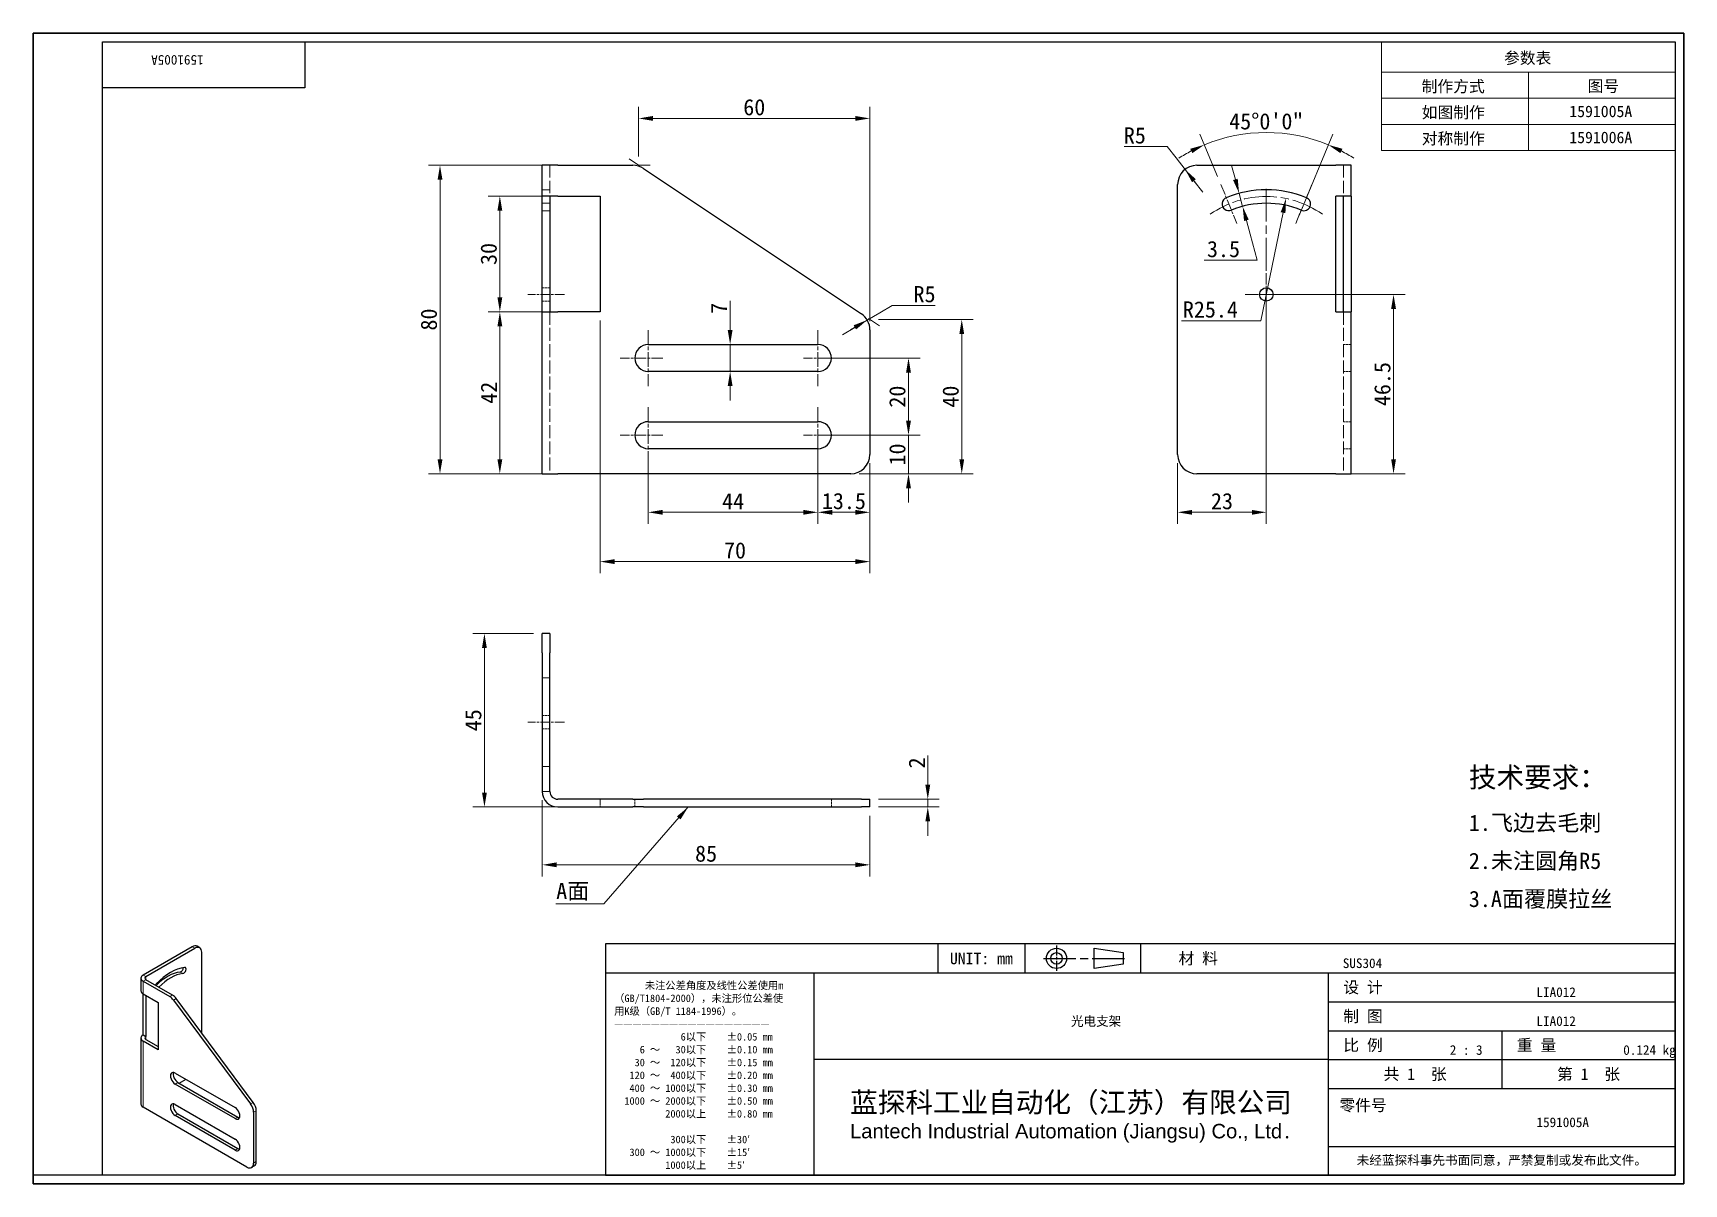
# Model space of a CAD drawing. Header units: millimetres. Extents: x 9 to 437, y 8 to 307.
import ezdxf
from ezdxf.enums import TextEntityAlignment as Align

# ---------------------------------------------------------------- set-up
doc = ezdxf.new("R2018")
doc.units = ezdxf.units.MM
doc.header["$LTSCALE"] = 1.5
doc.linetypes.add('CHAIN', pattern=[0.3543, 0.2362, -0.0295, 0.0591, -0.0295])
doc.linetypes.add('DASHED', pattern=[0.2067, 0.1654, -0.0413])
for name, color, linetype, lineweight in [('1', 7, 'Continuous', 18), ('可见 (ISO)', 7, 'Continuous', 25), ('可见窄的 (ISO)', 7, 'Continuous', 18), ('图框 (ISO)', 7, 'Continuous', 35), ('标题 (ISO)', 7, 'Continuous', 25)]:
    doc.layers.add(name, color=color, linetype=linetype, lineweight=lineweight)
for name, color, linetype, lineweight, true_color in [('中心标记 (ISO)', 1, 'CHAIN', 18, 0xff0000), ('中心线 (ISO)', 1, 'CHAIN', 18, 0xff0000), ('尺寸 (ISO)', 7, 'Continuous', 18, 0x008000), ('符号 (ISO)', 7, 'Continuous', 18, 0x008000), ('隐藏 (ISO)', 5, 'DASHED', 18, 0x0000ff)]:
    doc.layers.add(name, color=color, linetype=linetype, lineweight=lineweight, true_color=true_color)
doc.styles.get("Standard").update_dxf_attribs({"font": 'simfang.ttf'})
doc.styles.add('文本样式164', font='SimSun.ttf')
doc.styles.add('最新国标', font='simfang.ttf')
doc.styles.add('注释文本 (ISO)', font='simfang.ttf')
doc.dimstyles.new('默认 (GB)', dxfattribs={"dimscale": 1.5, "dimtxt": 2.8, "dimasz": 2.5, "dimexe": 2, "dimexo": 1.5, "dimgap": 0.5, "dimtad": 1, "dimtoh": 1, "dimdsep": 46, "dimtxsty": '最新国标', "dimcen": 0.09, "dimdle": 10, "dimclrd": 256, "dimclre": 256, "dimclrt": 256, "dimaunit": 1, "dimadec": 3, "dimazin": 2, "dimtfac": 0.535714, "dimtdec": 3, "dimtmove": 0, "dimatfit": 3, "dimfxl": 0, "dimtolj": 1, "dimlwd": -1, "dimlwe": -1, "dimarcsym": 0})
doc.dimstyles.new('默认 (GB)$7', dxfattribs={"dimscale": 1.5, "dimtxt": 2.8, "dimasz": 2.5, "dimexe": 2, "dimexo": 1.5, "dimgap": 0.5, "dimtad": 1, "dimtoh": 1, "dimdsep": 46, "dimtxsty": '最新国标', "dimcen": 0.09, "dimdle": 10, "dimclrd": 256, "dimclre": 256, "dimclrt": 256, "dimaunit": 1, "dimadec": 3, "dimazin": 2, "dimtfac": 0.535714, "dimtdec": 3, "dimtmove": 0, "dimatfit": 3, "dimfxl": 0, "dimtolj": 1, "dimlwd": -1, "dimlwe": -1, "dimarcsym": 0})

# ---------------------------------------------------------------- blocks, each defined once
blk = doc.blocks.new('图框 最新国标')
at = {"layer": '图框 (ISO)'}
for p, q in [((6, 7), (6, 204.5)), ((6, 204.5), (291.5, 204.5)), ((291.5, 204.5), (291.5, 5.5)), ((6, 7), (6, 5.5)), ((6, 7), (6, 5.5)), ((291.5, 5.5), (6, 5.5))]:
    blk.add_line(p, q, dxfattribs=at)
at = {"layer": '图框 (ISO)', "color": 7, "linetype": 'Continuous', "lineweight": 25}
for p, q in [((18, 203), (290, 203)), ((18, 7), (18, 203)), ((18, 203), (290, 203)), ((53, 203), (53, 195)), ((290, 203), (290, 7)), ((290, 203), (290, 7)), ((53, 195), (18, 195)), ((290, 7), (6, 7)), ((290, 7), (18, 7))]:
    blk.add_line(p, q, dxfattribs=at)
at = {"layer": '图框 (ISO)', "lineweight": 30}
blk.add_attdef('零件代号', text='', height=2.5, rotation=180, dxfattribs=at).set_placement((35.5, 199), align=Align.MIDDLE_CENTER)
blk = doc.blocks.new('标题栏 最新国标')
at = {"layer": '标题 (ISO)'}
for p, q in [((381.98, -183.84), (196.98, -183.84)), ((196.98, -183.84), (196.98, -223.84)), ((254.48, -183.84), (254.48, -188.84)), ((269.48, -183.84), (269.48, -188.84)), ((281.48, -188.09), (281.48, -184.59)), ((281.48, -184.59), (286.48, -185.34)), ((286.48, -185.34), (286.48, -187.34)), ((289.48, -183.84), (289.48, -188.84)), ((381.98, -223.84), (381.98, -183.84)), ((383.48, -183.84), (383.48, -225.34)), ((286.48, -187.34), (281.48, -188.09)), ((196.98, -188.84), (381.98, -188.84)), ((232.98, -188.84), (232.98, -223.84)), ((321.98, -188.84), (321.98, -223.84)), ((321.98, -193.84), (381.98, -193.84)), ((321.98, -198.84), (381.98, -198.84)), ((351.98, -198.84), (351.98, -208.84)), ((321.98, -203.84), (232.98, -203.84)), ((321.98, -203.84), (381.98, -203.84)), ((321.98, -208.84), (381.98, -208.84)), ((321.98, -218.84), (381.98, -218.84)), ((196.98, -223.84), (381.98, -223.84)), ((383.48, -225.34), (196.98, -225.34))]:
    blk.add_line(p, q, dxfattribs=at)
at = {"layer": '标题 (ISO)', "linetype": 'CHAIN', "ltscale": 5.000333}
blk.add_line((274.98, -184.09), (274.98, -188.59), dxfattribs=at)
at = {"layer": '标题 (ISO)', "linetype": 'CHAIN', "ltscale": 15.834605}
blk.add_line((272.73, -186.34), (286.98, -186.34), dxfattribs=at)
at = {"layer": '标题 (ISO)'}
for radius in [1.75, 1]:
    blk.add_circle((274.98, -186.34), radius, dxfattribs=at)
at = {"layer": '1', "style": '文本样式164'}
for s, p in [('UNIT: mm', (261.98, -186.34)), ('材 料', (299.48, -186.34)), ('设 计', (327.98, -191.34)), ('制 图', (327.98, -196.34)), ('比 例', (327.98, -201.34)), ('重 量', (357.98, -201.34)), ('共 1  张', (336.98, -206.34)), ('第 1  张', (366.98, -206.34))]:
    blk.add_text(s, height=2, dxfattribs=at).set_placement(p, align=Align.MIDDLE_CENTER)
at = {"layer": '标题 (ISO)', "style": '注释文本 (ISO)'}
for s, insert, char_height, attachment_point, line_spacing_factor in [('\\fSimSun|b0|i0;{\\H1.3000;      未注公差角度及线性公差使用m\\P}\\fSimSun|b0|i0;{\\H1.3000;（GB/T1804-2000），未注形位公差使\\P}\\fSimSun|b0|i0;{\\H1.3000;用K级（GB/T 1184-1996）。\\P}\\fSimSun|b0|i0;{\\H1.3000;—————————————————\\P}\\fSimSun|b0|i0;{\\H1.3000;             6以下    ±0.05 mm\\P}\\fSimSun|b0|i0;{\\H1.3000;     6 ～   30以下    ±0.10 mm\\P}\\fSimSun|b0|i0;{\\H1.3000;    30 ～  120以下    ±0.15 mm\\P}\\fSimSun|b0|i0;{\\H1.3000;   120 ～  400以下    ±0.20 mm\\P}\\fSimSun|b0|i0;{\\H1.3000;   400 ～ 1000以下    ±0.30 mm\\P}\\fSimSun|b0|i0;{\\H1.3000;  1000 ～ 2000以下    ±0.50 mm\\P}\\fSimSun|b0|i0;{\\H1.3000;          2000以上    ±0.80 mm\\P}\\fSimSun|b0|i0;{\\H1.3000;\\P}\\fSimSun|b0|i0;{\\H1.3000;           300以下    ±30′\\P}\\fSimSun|b0|i0;{\\H1.3000;   300 ～ 1000以下    ±15′\\P}\\fSimSun|b0|i0;{\\H1.3000;          1000以上    ±5′}', (198.48, -206.63), 1.3, 4, 1.023913), ('\\pxsm0.94;\\fMicrosoft YaHei|b0|i0;{\\H3.5000;蓝探科工业自动化（江苏）有限公司\\P}\\fArial|b0|i0;{\\H2.5000;Lantech Industrial Automation (Jiangsu) Co., Ltd}\\fFangSong|b0|i0;{\\H2.5000;.}', (277.48, -213.84), 2, 5, 0.978695)]:
    blk.add_mtext(s, dxfattribs=dict(at, insert=insert, char_height=char_height, attachment_point=attachment_point, line_spacing_factor=line_spacing_factor))
at = {"layer": '标题 (ISO)', "attachment_point": 5, "style": '注释文本 (ISO)'}
for s, insert, char_height in [('\\fFangSong|b0|i0;零件号', (327.98, -211.84), 2), ('\\fSimSun|b0|i0;{\\H1.6000;未经蓝探科事先书面同意，严禁复制或发布此文件。}', (351.98, -221.34), 1.6)]:
    blk.add_mtext(s, dxfattribs=dict(at, insert=insert, char_height=char_height))
at = {"layer": '标题 (ISO)', "lineweight": 30, "flags": 104}
for tag, height, p in [('材料', 2, (324.48, -186.34)), ('设计人', 2, (357.98, -191.34)), ('库存编号', 3.5, (277.48, -196.34)), ('设计人', 2, (357.98, -196.34)), ('视图比例', 2, (342.98, -201.34)), ('质量\\P3;', 2, (372.98, -201.34)), ('零件代号', 3.5, (357.98, -213.84))]:
    blk.add_attdef(tag, text='', height=height, dxfattribs=at).set_placement(p, align=Align.MIDDLE_CENTER)
blk = doc.blocks.new('*D5')
at = {"layer": 'Defpoints', "color": 0, "transparency": 16777216}
for p in [(141.09, 110.02), (226.09, 106.02), (226.09, 91.02)]:
    blk.add_point(p, dxfattribs=at)
at = {"layer": '尺寸 (ISO)', "color": 116, "true_color": 0x00803f, "transparency": 16777216}
for p, q in [((141.09, 107.77), (141.09, 88.02)), ((226.09, 103.77), (226.09, 88.02)), ((144.84, 91.02), (222.34, 91.02))]:
    blk.add_line(p, q, dxfattribs=at)
for points in [[(144.84, 91.65), (144.84, 90.4), (141.09, 91.02)], [(222.34, 91.65), (222.34, 90.4), (226.09, 91.02)]]:
    blk.add_solid(points, dxfattribs=at)
at = {"layer": '尺寸 (ISO)', "transparency": 16777216, "insert": (183.59, 93.9), "char_height": 4.2, "attachment_point": 5, "style": '最新国标'}
blk.add_mtext('\\A1;85', dxfattribs=at)
blk = doc.blocks.new('*D6')
at = {"layer": 'Defpoints', "color": 0, "transparency": 16777216}
for p in [(126.09, 151.02), (141.09, 151.02), (167.35, 106.02)]:
    blk.add_point(p, dxfattribs=at)
at = {"layer": '尺寸 (ISO)', "color": 116, "true_color": 0x00803f, "transparency": 16777216}
for p, q in [((138.84, 151.02), (123.09, 151.02)), ((126.09, 109.77), (126.09, 147.27)), ((165.1, 106.02), (123.09, 106.02))]:
    blk.add_line(p, q, dxfattribs=at)
for points in [[(125.47, 147.27), (126.72, 147.27), (126.09, 151.02)], [(125.47, 109.77), (126.72, 109.77), (126.09, 106.02)]]:
    blk.add_solid(points, dxfattribs=at)
at = {"layer": '尺寸 (ISO)', "transparency": 16777216, "insert": (123.22, 128.52), "char_height": 4.2, "attachment_point": 5, "rotation": 90, "style": '最新国标'}
blk.add_mtext('\\A1;45', dxfattribs=at)
blk = doc.blocks.new('*D7')
at = {"layer": 'Defpoints', "color": 0, "transparency": 16777216}
for p in [(226.09, 108.02), (241.09, 108.02), (226.09, 106.02)]:
    blk.add_point(p, dxfattribs=at)
at = {"layer": '尺寸 (ISO)', "color": 116, "true_color": 0x00803f, "transparency": 16777216}
for p, q in [((241.09, 111.77), (241.09, 119.4)), ((228.34, 108.02), (244.09, 108.02)), ((241.09, 106.02), (241.09, 108.02)), ((228.34, 106.02), (244.09, 106.02)), ((241.09, 102.27), (241.09, 98.52))]:
    blk.add_line(p, q, dxfattribs=at)
for points in [[(240.47, 111.77), (241.72, 111.77), (241.09, 108.02)], [(240.47, 102.27), (241.72, 102.27), (241.09, 106.02)]]:
    blk.add_solid(points, dxfattribs=at)
at = {"layer": '尺寸 (ISO)', "transparency": 16777216, "insert": (238.24, 117.46), "char_height": 4.2, "attachment_point": 5, "rotation": 90, "style": '最新国标'}
blk.add_mtext('\\A1;2', dxfattribs=at)
blk = doc.blocks.new('*D8')
at = {"layer": 'Defpoints', "color": 0, "transparency": 16777216}
for p in [(145.09, 272.45), (114.57, 192.45), (145.09, 192.45)]:
    blk.add_point(p, dxfattribs=at)
at = {"layer": '尺寸 (ISO)', "color": 116, "true_color": 0x00803f, "transparency": 16777216}
for p, q in [((142.84, 272.45), (111.57, 272.45)), ((114.57, 268.7), (114.57, 196.2)), ((142.84, 192.45), (111.57, 192.45))]:
    blk.add_line(p, q, dxfattribs=at)
for points in [[(113.95, 268.7), (115.2, 268.7), (114.57, 272.45)], [(113.95, 196.2), (115.2, 196.2), (114.57, 192.45)]]:
    blk.add_solid(points, dxfattribs=at)
at = {"layer": '尺寸 (ISO)', "transparency": 16777216, "insert": (111.7, 232.45), "char_height": 4.2, "attachment_point": 5, "rotation": 90, "style": '最新国标'}
blk.add_mtext('\\A1;80', dxfattribs=at)
blk = doc.blocks.new('*D9')
at = {"layer": 'Defpoints', "color": 0, "transparency": 16777216}
for p in [(156.09, 234.45), (226.09, 197.45), (156.09, 169.66)]:
    blk.add_point(p, dxfattribs=at)
at = {"layer": '尺寸 (ISO)', "color": 116, "true_color": 0x00803f, "transparency": 16777216}
for p, q in [((156.09, 232.2), (156.09, 166.66)), ((226.09, 195.2), (226.09, 166.66)), ((222.34, 169.66), (159.84, 169.66))]:
    blk.add_line(p, q, dxfattribs=at)
for points in [[(159.84, 170.29), (159.84, 169.04), (156.09, 169.66)], [(222.34, 170.29), (222.34, 169.04), (226.09, 169.66)]]:
    blk.add_solid(points, dxfattribs=at)
at = {"layer": '尺寸 (ISO)', "transparency": 16777216, "insert": (191.09, 172.54), "char_height": 4.2, "attachment_point": 5, "style": '最新国标'}
blk.add_mtext('\\A1;70', dxfattribs=at)
blk = doc.blocks.new('*D10')
at = {"layer": 'Defpoints', "color": 0, "transparency": 16777216}
for p in [(212.59, 202.45), (226.09, 197.45), (226.09, 182.45)]:
    blk.add_point(p, dxfattribs=at)
at = {"layer": '尺寸 (ISO)', "color": 116, "true_color": 0x00803f, "transparency": 16777216}
for p, q in [((212.59, 200.2), (212.59, 179.45)), ((226.09, 195.2), (226.09, 179.45)), ((216.34, 182.45), (222.34, 182.45))]:
    blk.add_line(p, q, dxfattribs=at)
for points in [[(216.34, 183.07), (216.34, 181.82), (212.59, 182.45)], [(222.34, 183.07), (222.34, 181.82), (226.09, 182.45)]]:
    blk.add_solid(points, dxfattribs=at)
at = {"layer": '尺寸 (ISO)', "transparency": 16777216, "insert": (219.34, 185.34), "char_height": 4.2, "attachment_point": 5, "style": '最新国标'}
blk.add_mtext('\\A1;13.5', dxfattribs=at)
blk = doc.blocks.new('*D11')
at = {"layer": 'Defpoints', "color": 0, "transparency": 16777216}
for p in [(168.59, 198.95), (212.59, 198.95), (168.59, 182.45)]:
    blk.add_point(p, dxfattribs=at)
at = {"layer": '尺寸 (ISO)', "color": 116, "true_color": 0x00803f, "transparency": 16777216}
for p, q in [((168.59, 196.7), (168.59, 179.45)), ((212.59, 196.7), (212.59, 179.45)), ((208.84, 182.45), (172.34, 182.45))]:
    blk.add_line(p, q, dxfattribs=at)
for points in [[(172.34, 183.07), (172.34, 181.82), (168.59, 182.45)], [(208.84, 183.07), (208.84, 181.82), (212.59, 182.45)]]:
    blk.add_solid(points, dxfattribs=at)
at = {"layer": '尺寸 (ISO)', "transparency": 16777216, "insert": (190.59, 185.3), "char_height": 4.2, "attachment_point": 5, "style": '最新国标'}
blk.add_mtext('\\A1;44', dxfattribs=at)
blk = doc.blocks.new('*D12')
at = {"layer": 'Defpoints', "color": 0, "transparency": 16777216}
for p in [(212.59, 202.45), (236.09, 202.45), (221.09, 192.45)]:
    blk.add_point(p, dxfattribs=at)
at = {"layer": '尺寸 (ISO)', "color": 116, "true_color": 0x00803f, "transparency": 16777216}
for p, q in [((236.09, 206.2), (236.09, 209.95)), ((214.84, 202.45), (239.09, 202.45)), ((236.09, 202.45), (236.09, 198.7)), ((236.09, 196.2), (236.09, 198.7)), ((236.09, 192.45), (236.09, 196.2)), ((223.34, 192.45), (239.09, 192.45)), ((236.09, 188.7), (236.09, 184.95))]:
    blk.add_line(p, q, dxfattribs=at)
for points in [[(235.47, 206.2), (236.72, 206.2), (236.09, 202.45)], [(235.47, 188.7), (236.72, 188.7), (236.09, 192.45)]]:
    blk.add_solid(points, dxfattribs=at)
at = {"layer": '尺寸 (ISO)', "transparency": 16777216, "insert": (233.22, 197.45), "char_height": 4.2, "attachment_point": 5, "rotation": 90, "style": '最新国标'}
blk.add_mtext('\\A1;10', dxfattribs=at)
blk = doc.blocks.new('*D13')
at = {"layer": 'Defpoints', "color": 0, "transparency": 16777216}
for p in [(212.59, 222.45), (212.59, 202.45), (236.09, 202.45)]:
    blk.add_point(p, dxfattribs=at)
at = {"layer": '尺寸 (ISO)', "color": 116, "true_color": 0x00803f, "transparency": 16777216}
for p, q in [((214.84, 222.45), (239.09, 222.45)), ((236.09, 218.7), (236.09, 206.2)), ((214.84, 202.45), (239.09, 202.45))]:
    blk.add_line(p, q, dxfattribs=at)
for points in [[(235.47, 218.7), (236.72, 218.7), (236.09, 222.45)], [(235.47, 206.2), (236.72, 206.2), (236.09, 202.45)]]:
    blk.add_solid(points, dxfattribs=at)
at = {"layer": '尺寸 (ISO)', "transparency": 16777216, "insert": (233.22, 212.45), "char_height": 4.2, "attachment_point": 5, "rotation": 90, "style": '最新国标'}
blk.add_mtext('\\A1;20', dxfattribs=at)
blk = doc.blocks.new('*D14')
at = {"layer": 'Defpoints', "color": 0, "transparency": 16777216}
for p in [(193.92, 225.95), (189.83, 218.95), (193.92, 218.95)]:
    blk.add_point(p, dxfattribs=at)
at = {"layer": '尺寸 (ISO)', "color": 116, "true_color": 0x00803f, "transparency": 16777216}
for p, q in [((189.83, 229.7), (189.83, 237.28)), ((189.83, 218.95), (189.83, 225.95)), ((189.83, 215.2), (189.83, 211.45))]:
    blk.add_line(p, q, dxfattribs=at)
for points in [[(189.2, 229.7), (190.45, 229.7), (189.83, 225.95)], [(189.2, 215.2), (190.45, 215.2), (189.83, 218.95)]]:
    blk.add_solid(points, dxfattribs=at)
at = {"layer": '尺寸 (ISO)', "transparency": 16777216, "insert": (186.95, 235.36), "char_height": 4.2, "attachment_point": 5, "rotation": 90, "style": '最新国标'}
blk.add_mtext('\\A1;7', dxfattribs=at)
blk = doc.blocks.new('*D15')
at = {"layer": 'Defpoints', "color": 0, "transparency": 16777216}
for p in [(145.09, 234.45), (130.09, 192.45), (145.09, 192.45)]:
    blk.add_point(p, dxfattribs=at)
at = {"layer": '尺寸 (ISO)', "color": 116, "true_color": 0x00803f, "transparency": 16777216}
for p, q in [((142.84, 234.45), (127.09, 234.45)), ((130.09, 230.7), (130.09, 196.2)), ((142.84, 192.45), (127.09, 192.45))]:
    blk.add_line(p, q, dxfattribs=at)
for points in [[(129.47, 230.7), (130.72, 230.7), (130.09, 234.45)], [(129.47, 196.2), (130.72, 196.2), (130.09, 192.45)]]:
    blk.add_solid(points, dxfattribs=at)
at = {"layer": '尺寸 (ISO)', "transparency": 16777216, "insert": (127.24, 213.45), "char_height": 4.2, "attachment_point": 5, "rotation": 90, "style": '最新国标'}
blk.add_mtext('\\A1;42', dxfattribs=at)
blk = doc.blocks.new('*D16')
at = {"layer": 'Defpoints', "color": 0, "transparency": 16777216}
for p in [(156.09, 264.45), (130.09, 234.45), (156.09, 234.45)]:
    blk.add_point(p, dxfattribs=at)
at = {"layer": '尺寸 (ISO)', "color": 116, "true_color": 0x00803f, "transparency": 16777216}
for p, q in [((153.84, 264.45), (127.09, 264.45)), ((130.09, 260.7), (130.09, 238.2)), ((153.84, 234.45), (127.09, 234.45))]:
    blk.add_line(p, q, dxfattribs=at)
for points in [[(129.47, 260.7), (130.72, 260.7), (130.09, 264.45)], [(129.47, 238.2), (130.72, 238.2), (130.09, 234.45)]]:
    blk.add_solid(points, dxfattribs=at)
at = {"layer": '尺寸 (ISO)', "transparency": 16777216, "insert": (127.22, 249.45), "char_height": 4.2, "attachment_point": 5, "rotation": 90, "style": '最新国标'}
blk.add_mtext('\\A1;30', dxfattribs=at)
blk = doc.blocks.new('*D17')
at = {"layer": 'Defpoints', "color": 0, "transparency": 16777216}
for p in [(226.09, 232.45), (221.09, 192.45), (249.91, 192.45)]:
    blk.add_point(p, dxfattribs=at)
at = {"layer": '尺寸 (ISO)', "color": 116, "true_color": 0x00803f, "transparency": 16777216}
for p, q in [((228.34, 232.45), (252.91, 232.45)), ((249.91, 228.7), (249.91, 196.2)), ((223.34, 192.45), (252.91, 192.45))]:
    blk.add_line(p, q, dxfattribs=at)
for points in [[(249.29, 228.7), (250.54, 228.7), (249.91, 232.45)], [(249.29, 196.2), (250.54, 196.2), (249.91, 192.45)]]:
    blk.add_solid(points, dxfattribs=at)
at = {"layer": '尺寸 (ISO)', "transparency": 16777216, "insert": (247.04, 212.45), "char_height": 4.2, "attachment_point": 5, "rotation": 90, "style": '最新国标'}
blk.add_mtext('\\A1;40', dxfattribs=at)
blk = doc.blocks.new('*D18')
at = {"layer": 'Defpoints', "color": 0, "transparency": 16777216}
for p in [(226.09, 284.6), (166.09, 272.45), (226.09, 229.77)]:
    blk.add_point(p, dxfattribs=at)
at = {"layer": '尺寸 (ISO)', "color": 116, "true_color": 0x00803f, "transparency": 16777216}
for p, q in [((166.09, 274.7), (166.09, 287.6)), ((226.09, 232.02), (226.09, 287.6)), ((169.84, 284.6), (222.34, 284.6))]:
    blk.add_line(p, q, dxfattribs=at)
for points in [[(169.84, 285.23), (169.84, 283.98), (166.09, 284.6)], [(222.34, 285.23), (222.34, 283.98), (226.09, 284.6)]]:
    blk.add_solid(points, dxfattribs=at)
at = {"layer": '尺寸 (ISO)', "transparency": 16777216, "insert": (196.09, 287.48), "char_height": 4.2, "attachment_point": 5, "style": '最新国标'}
blk.add_mtext('\\A1;60', dxfattribs=at)
blk = doc.blocks.new('*D19')
at = {"layer": 'Defpoints', "color": 0, "transparency": 16777216}
for p in [(328.91, 238.95), (346.91, 192.45), (361.91, 192.45)]:
    blk.add_point(p, dxfattribs=at)
at = {"layer": '尺寸 (ISO)', "color": 116, "true_color": 0x00803f, "transparency": 16777216}
for p, q in [((331.16, 238.95), (364.91, 238.95)), ((361.91, 235.2), (361.91, 196.2)), ((349.16, 192.45), (364.91, 192.45))]:
    blk.add_line(p, q, dxfattribs=at)
for points in [[(361.29, 235.2), (362.54, 235.2), (361.91, 238.95)], [(361.29, 196.2), (362.54, 196.2), (361.91, 192.45)]]:
    blk.add_solid(points, dxfattribs=at)
at = {"layer": '尺寸 (ISO)', "transparency": 16777216, "insert": (359.03, 215.7), "char_height": 4.2, "attachment_point": 5, "rotation": 90, "style": '最新国标'}
blk.add_mtext('\\A1;46.5', dxfattribs=at)
blk = doc.blocks.new('*D20')
at = {"layer": 'Defpoints', "color": 0, "transparency": 16777216}
for p in [(328.91, 238.95), (305.91, 197.45), (328.91, 182.45)]:
    blk.add_point(p, dxfattribs=at)
at = {"layer": '尺寸 (ISO)', "color": 116, "true_color": 0x00803f, "transparency": 16777216}
for p, q in [((328.91, 236.7), (328.91, 179.45)), ((305.91, 195.2), (305.91, 179.45)), ((309.66, 182.45), (325.16, 182.45))]:
    blk.add_line(p, q, dxfattribs=at)
for points in [[(309.66, 183.07), (309.66, 181.82), (305.91, 182.45)], [(325.16, 183.07), (325.16, 181.82), (328.91, 182.45)]]:
    blk.add_solid(points, dxfattribs=at)
at = {"layer": '尺寸 (ISO)', "transparency": 16777216, "insert": (317.41, 185.32), "char_height": 4.2, "attachment_point": 5, "style": '最新国标'}
blk.add_mtext('\\A1;23', dxfattribs=at)
blk = doc.blocks.new('*D21')
at = {"layer": 'Defpoints', "color": 0, "transparency": 16777216}
for p in [(334.4, 280.59), (317.09, 267.5), (336.53, 257.34), (328.91, 238.95)]:
    blk.add_point(p, dxfattribs=at)
at = {"layer": '尺寸 (ISO)', "color": 116, "true_color": 0x00803f, "transparency": 16777216}
for p, q in [((316.23, 269.58), (311.69, 280.52)), ((337.39, 259.41), (346.13, 280.52))]:
    blk.add_line(p, q, dxfattribs=at)
for start, end in [(67.5, 112.5), (117.6174, 122.7348), (57.2652, 62.3826)]:
    blk.add_arc((328.91, 238.95), 42, start, end, dxfattribs=at)
for points in [[(309.18, 276.73), (309.71, 275.6), (312.84, 277.75)], [(348.12, 275.6), (348.65, 276.73), (344.99, 277.75)]]:
    blk.add_solid(points, dxfattribs=at)
at = {"layer": '尺寸 (ISO)', "transparency": 16777216, "insert": (328.91, 283.82), "char_height": 4.2, "attachment_point": 5, "style": '最新国标'}
blk.add_mtext('\\A1;45°0\'0"', dxfattribs=at)
blk = doc.blocks.new('*D22')
at = {"layer": 'Defpoints', "color": 0, "transparency": 16777216}
for p in [(334.01, 263.83), (328.91, 238.95)]:
    blk.add_point(p, dxfattribs=at)
at = {"layer": '尺寸 (ISO)', "color": 116, "true_color": 0x00803f, "transparency": 16777216}
for p, q in [((327.52, 232.13), (333.25, 260.16)), ((306.93, 232.13), (327.52, 232.13))]:
    blk.add_line(p, q, dxfattribs=at)
blk.add_solid([(332.64, 260.29), (333.87, 260.04), (334.01, 263.83)], dxfattribs=at)
at = {"layer": '尺寸 (ISO)', "transparency": 16777216, "insert": (314.41, 235.02), "char_height": 4.2, "attachment_point": 5, "style": '最新国标'}
blk.add_mtext('\\A1;R25.4', dxfattribs=at)
blk = doc.blocks.new('*D23')
at = {"layer": 'Defpoints', "color": 0, "transparency": 16777216}
for p in [(321.86, 265.17), (322.77, 261.79), (322.77, 261.79)]:
    blk.add_point(p, dxfattribs=at)
at = {"layer": '尺寸 (ISO)', "color": 116, "true_color": 0x00803f, "transparency": 16777216}
for p, q in [((320.89, 268.79), (319.91, 272.41)), ((321.86, 265.17), (322.77, 261.79)), ((323.74, 258.17), (324.72, 254.55)), ((326.53, 247.81), (324.72, 254.55)), ((312.81, 247.81), (326.53, 247.81))]:
    blk.add_line(p, q, dxfattribs=at)
for points in [[(321.49, 268.95), (320.28, 268.63), (321.86, 265.17)], [(324.35, 258.33), (323.14, 258), (322.77, 261.79)]]:
    blk.add_solid(points, dxfattribs=at)
at = {"layer": '尺寸 (ISO)', "transparency": 16777216, "insert": (317.8, 250.69), "char_height": 4.2, "attachment_point": 5, "style": '最新国标'}
blk.add_mtext('\\A1;3.5', dxfattribs=at)
blk = doc.blocks.new('*D24')
at = {"layer": 'Defpoints', "color": 0, "transparency": 16777216}
for p in [(307.83, 271.38), (310.91, 267.45)]:
    blk.add_point(p, dxfattribs=at)
at = {"layer": '尺寸 (ISO)', "color": 116, "true_color": 0x00803f, "transparency": 16777216}
for p, q in [((292.02, 277.29), (303.2, 277.29)), ((303.2, 277.29), (305.52, 274.34)), ((307.83, 271.38), (305.52, 274.34)), ((310.91, 267.45), (307.83, 271.38)), ((310.14, 268.43), (312.46, 265.48))]:
    blk.add_line(p, q, dxfattribs=at)
blk.add_solid([(310.63, 268.82), (309.65, 268.05), (307.83, 271.38)], dxfattribs=at)
at = {"layer": '尺寸 (ISO)', "transparency": 16777216, "insert": (294.81, 280.16), "char_height": 4.2, "attachment_point": 5, "style": '最新国标'}
blk.add_mtext('\\A1;R5', dxfattribs=at)
blk = doc.blocks.new('*D25')
at = {"layer": 'Defpoints', "color": 0, "transparency": 16777216}
for p in [(225.4, 232.31), (221.09, 229.77)]:
    blk.add_point(p, dxfattribs=at)
at = {"layer": '尺寸 (ISO)', "color": 116, "true_color": 0x00803f, "transparency": 16777216}
for p, q in [((231.86, 236.12), (228.63, 234.22)), ((243.04, 236.12), (231.86, 236.12)), ((221.09, 229.77), (225.4, 232.31)), ((225.4, 232.31), (228.63, 234.22)), ((222.17, 230.41), (218.94, 228.5))]:
    blk.add_line(p, q, dxfattribs=at)
blk.add_solid([(221.85, 230.95), (222.49, 229.87), (225.4, 232.31)], dxfattribs=at)
at = {"layer": '尺寸 (ISO)', "transparency": 16777216, "insert": (240.26, 239), "char_height": 4.2, "attachment_point": 5, "style": '最新国标'}
blk.add_mtext('\\A1;R5', dxfattribs=at)
blk = doc.blocks.new('表格1')
at = {"layer": '符号 (ISO)'}
for p, q in [((239.2, 203), (290, 203)), ((239.2, 203), (239.2, 197.71)), ((290, 203), (290, 197.71)), ((239.2, 197.71), (290, 197.71)), ((239.2, 197.71), (239.2, 193.21)), ((264.6, 197.71), (264.6, 193.21)), ((290, 197.71), (290, 193.21)), ((239.2, 193.21), (290, 193.21)), ((239.2, 193.21), (239.2, 184.2)), ((264.6, 193.21), (264.6, 184.2)), ((290, 193.21), (290, 184.2)), ((239.2, 188.7), (290, 188.7)), ((239.2, 184.2), (290, 184.2))]:
    blk.add_line(p, q, dxfattribs=at)
at = {"layer": '符号 (ISO)', "char_height": 2, "attachment_point": 7, "style": '注释文本 (ISO)'}
for s, insert in [('参数表', (260.38, 198.96)), ('制作方式', (246.14, 194.05)), ('图号', (274.84, 194.11)), ('如图制作', (246.15, 189.55)), ('1591005A', (271.67, 189.92)), ('对称制作', (246.15, 185.04)), ('1591006A', (271.67, 185.42))]:
    blk.add_mtext(s, dxfattribs=dict(at, insert=insert))

msp = doc.modelspace()

# ---------------------------------------------------------------- linework, layer by layer
at = {"layer": '中心标记 (ISO)', "ltscale": 8.148754}
for p, q in [((317.0889, 267.4977), (321.2984, 257.335)), ((336.5292, 257.335), (340.7387, 267.4977)), ((328.9138, 244.4498), (328.9138, 233.4498)), ((334.4138, 238.9498), (323.4138, 238.9498)), ((172.3436, 222.4498), (161.3436, 222.4498)), ((219.8436, 222.4498), (208.8436, 222.4498)), ((172.3436, 202.4498), (161.3436, 202.4498)), ((219.8436, 202.4498), (208.8436, 202.4498))]:
    msp.add_line(p, q, dxfattribs=at)
at = {"layer": '中心标记 (ISO)', "ltscale": 23.990969}
msp.add_line((328.9138, 266.3498), (328.9138, 235.1998), dxfattribs=at)
at = {"layer": '中心标记 (ISO)', "ltscale": 5.555937}
msp.add_line((332.6638, 238.9498), (325.1638, 238.9498), dxfattribs=at)
at = {"layer": '中心标记 (ISO)', "ltscale": 10.741571}
for p, q in [((168.5936, 229.6998), (168.5936, 215.1998)), ((212.5936, 229.6998), (212.5936, 215.1998)), ((168.5936, 209.6998), (168.5936, 195.1998)), ((212.5936, 209.6998), (212.5936, 195.1998))]:
    msp.add_line(p, q, dxfattribs=at)
at = {"layer": '中心线 (ISO)', "ltscale": 7.037547}
for p, q in [((146.8436, 238.9498), (137.3436, 238.9498)), ((146.8436, 128.0246), (137.3436, 128.0246))]:
    msp.add_line(p, q, dxfattribs=at)
at = {"layer": '中心线 (ISO)', "ltscale": 23.990969}
msp.add_arc((328.9138, 238.9498), 25.4, 55.093434, 124.906566, dxfattribs=at)
at = {"layer": '可见 (ISO)'}
for p, q in [((141.0936, 264.4498), (141.0936, 272.4498)), ((145.0936, 272.4498), (141.0936, 272.4498)), ((145.0936, 272.4498), (164.5798, 272.4498)), ((167.3533, 271.6101), (223.8671, 233.9342)), ((310.9138, 272.4498), (346.9138, 272.4498)), ((350.9138, 272.4498), (346.9138, 272.4498)), ((350.9138, 264.4498), (350.9138, 272.4498)), ((305.9138, 197.4498), (305.9138, 267.4498)), ((141.0936, 234.4498), (141.0936, 264.4498)), ((145.0936, 264.4498), (141.0936, 264.4498)), ((143.0936, 264.4498), (143.0936, 234.4498)), ((145.0936, 264.4498), (156.0936, 264.4498)), ((156.0936, 264.4498), (156.0936, 234.4498)), ((346.9138, 234.4498), (346.9138, 264.4498)), ((350.9138, 264.4498), (346.9138, 264.4498)), ((348.9138, 234.4498), (348.9138, 264.4498)), ((350.9138, 264.4498), (350.9138, 234.4498)), ((141.0936, 234.4498), (145.0936, 234.4498)), ((141.0936, 192.4498), (141.0936, 234.4498)), ((156.0936, 234.4498), (145.0936, 234.4498)), ((346.9138, 234.4498), (350.9138, 234.4498)), ((350.9138, 192.4498), (350.9138, 234.4498)), ((226.0936, 229.7739), (226.0936, 197.4498)), ((168.5936, 225.9498), (212.5936, 225.9498)), ((212.5936, 218.9498), (168.5936, 218.9498)), ((168.5936, 205.9498), (212.5936, 205.9498)), ((212.5936, 198.9498), (168.5936, 198.9498)), ((141.0936, 192.4498), (145.0936, 192.4498)), ((221.0936, 192.4498), (145.0936, 192.4498)), ((346.9138, 192.4498), (310.9138, 192.4498)), ((346.9138, 192.4498), (350.9138, 192.4498)), ((143.0936, 151.0246), (141.0936, 151.0246)), ((141.0936, 146.0246), (141.0936, 151.0246)), ((143.0936, 151.0246), (143.0936, 146.0246)), ((141.0936, 146.0246), (141.0936, 110.0246)), ((143.0936, 110.0246), (143.0936, 146.0246)), ((164.5798, 108.0246), (145.0936, 108.0246)), ((164.5798, 108.0246), (167.3533, 108.0246)), ((223.8671, 108.0246), (167.3533, 108.0246)), ((223.8671, 108.0246), (226.0936, 108.0246)), ((226.0936, 106.0246), (226.0936, 108.0246)), ((145.0936, 106.0246), (164.5798, 106.0246)), ((167.3533, 106.0246), (164.5798, 106.0246)), ((167.3533, 106.0246), (223.8671, 106.0246)), ((226.0936, 106.0246), (223.8671, 106.0246)), ((50.2965, 69.7893), (37.5685, 62.4408)), ((38.2757, 62.0325), (51.0036, 69.381)), ((52.2536, 69.5048), (51.5465, 69.9131)), ((52.7713, 47.4036), (52.7713, 68.3604)), ((36.9828, 61.6243), (36.9828, 58.3583)), ((37.5685, 60.8078), (44.4579, 56.8302)), ((45.165, 57.2385), (38.2757, 61.216)), ((37.5685, 57.5418), (41.4576, 55.2964)), ((37.5685, 46.9274), (37.5685, 57.5418)), ((38.2757, 57.1336), (38.2757, 46.5191)), ((45.4385, 55.9212), (65.4192, 29.0043)), ((66.1263, 29.4125), (46.1456, 56.3295)), ((41.4576, 55.2964), (41.4576, 43.049)), ((36.9828, 46.1109), (36.9828, 28.9644)), ((37.5685, 46.9274), (38.2757, 46.5191)), ((41.4576, 43.049), (37.5685, 45.2944)), ((38.2757, 45.7026), (41.4576, 43.8655)), ((45.877, 37.0273), (61.4334, 28.0459)), ((46.5842, 34.5778), (62.1405, 25.5964)), ((46.9377, 34.3737), (48.7055, 35.3943)), ((61.4334, 25.1881), (45.877, 34.1696)), ((64.4386, 12.6345), (37.5685, 28.1479)), ((45.877, 28.8624), (61.4334, 19.8809)), ((61.4334, 17.0232), (45.877, 26.0046)), ((46.5842, 26.4129), (62.1405, 17.4314)), ((66.2064, 26.8514), (66.2064, 13.6551)), ((66.9135, 14.0634), (66.9135, 27.2596)), ((66.3957, 12.9189), (65.6886, 12.5107))]:
    msp.add_line(p, q, dxfattribs=at)
msp.add_circle((328.9138, 238.9498), 1.75, dxfattribs=at)
for centre, radius, start, end in [((164.5798, 267.4498), 5, 56.309932, 90), ((310.9138, 267.4498), 5, 90, 180), ((328.9138, 238.9498), 27.15, 67.5, 112.5), ((319.1936, 262.4164), 1.75, 112.5, 292.5), ((328.9138, 238.9498), 23.65, 67.5, 112.5), ((338.634, 262.4164), 1.75, 247.5, 67.5), ((221.0936, 229.7739), 5, 0, 56.309932), ((168.5936, 222.4498), 3.5, 90, 270), ((212.5936, 222.4498), 3.5, 270, 90), ((168.5936, 202.4498), 3.5, 90, 270), ((212.5936, 202.4498), 3.5, 270, 90), ((221.0936, 197.4498), 5, 270, 0), ((310.9138, 197.4498), 5, 180, 270), ((145.0936, 110.0246), 4, 180, 270), ((145.0936, 110.0246), 2, 180, 270)]:
    msp.add_arc(centre, radius, start, end, dxfattribs=at)
for centre, major_axis, start_param, end_param in [((50.2965, 67.748), (1.25, 2.1651), 0, 0.78539816), ((51.0036, 67.3398), (1.25, 2.1651), 5.49778714, 7.06858347), ((44.6396, 52.0305), (6.7875, 11.7563), 0.39269908, 1.17809725), ((47.3691, 64.003), (-0.4375, -0.7578), 0.39269908, 2.34380808), ((48.0762, 63.5948), (0.4375, 0.7578), 3.53429174, 6.67588439), ((38.9828, 61.6243), (-2, 0), 5.49778714, 7.06858347), ((38.9828, 61.6243), (-1, 0), 5.49778714, 7.06858347), ((41.203, 59.6265), (0.4375, 0.7578), 1.17809725, 1.67051444), ((43.9325, 52.4387), (5.9125, 10.2408), 0.39269908, 1.15531113), ((44.6396, 52.0305), (5.9125, 10.2408), 0.39269908, 1.15531113), ((38.9828, 58.3583), (-2, 0), 0, 0.78539816), ((44.4579, 54.789), (1.25, -2.1651), 1.76819189, 2.35619449), ((45.165, 55.1972), (-1.25, 2.1651), 4.90978454, 5.49778714), ((38.9828, 46.1109), (-2, 0), 5.49778714, 7.06858347), ((38.9828, 46.1109), (-1, 0), 5.49778714, 7.06858347), ((45.877, 35.5985), (-0.875, 1.5155), 5.49778714, 8.6393798), ((46.5842, 36.0067), (0.875, -1.5155), 3.55754474, 5.49778714), ((38.9828, 28.9644), (-2, 0), 0, 0.78539816), ((45.877, 27.4335), (-0.875, 1.5155), 5.49778714, 8.6393798), ((46.5842, 27.8417), (0.875, -1.5155), 3.55754474, 5.49778714), ((61.4334, 26.617), (0.875, -1.5155), 5.49778714, 8.6393798), ((64.4386, 27.872), (1.25, -2.1651), 0.78539816, 1.76819189), ((65.1457, 28.2802), (-1.25, 2.1651), 3.92699082, 4.90978454), ((62.1405, 27.0252), (0.875, -1.5155), 5.49778714, 5.86723322), ((61.4334, 18.452), (0.875, -1.5155), 5.49778714, 8.6393798), ((62.1405, 18.8603), (0.875, -1.5155), 5.49778714, 5.86723322), ((64.4386, 14.6757), (1.25, -2.1651), 5.49778714, 7.06858347), ((65.1457, 15.084), (1.25, -2.1651), 0, 0.78539816)]:
    msp.add_ellipse(centre, major_axis=major_axis, ratio=0.57735027, start_param=start_param, end_param=end_param, dxfattribs=at)
at = {"layer": '可见窄的 (ISO)'}
for p, q in [((50.2965, 69.7893), (51.0036, 69.381)), ((37.5685, 62.4408), (38.2757, 62.0325)), ((37.5685, 60.8078), (38.2757, 61.216)), ((37.5685, 57.5418), (37.5685, 60.8078)), ((38.2757, 62.0325), (38.2757, 61.216)), ((47.1323, 63.2062), (47.8394, 62.798)), ((45.165, 57.2385), (44.4579, 56.8302)), ((45.4385, 55.9212), (46.1456, 56.3295)), ((37.5685, 28.1479), (37.5685, 45.2944)), ((38.2757, 46.5191), (38.2757, 45.7026)), ((45.877, 34.1696), (46.5842, 34.5778)), ((45.877, 26.0046), (46.5842, 26.4129)), ((66.1263, 29.4125), (65.4192, 29.0043)), ((66.2064, 26.8514), (66.9135, 27.2596)), ((61.4334, 25.1881), (62.1405, 25.5964)), ((61.4334, 17.0232), (62.1405, 17.4314)), ((66.9135, 14.0634), (66.2064, 13.6551))]:
    msp.add_line(p, q, dxfattribs=at)
at = {"layer": '尺寸 (ISO)'}
for p, q in [((166.0936, 272.4498), (163.5975, 274.1139)), ((166.0936, 272.4498), (169.0936, 272.4498)), ((225.7393, 232.6861), (228.5898, 230.7857)), ((226.0936, 232.0239), (226.0936, 235.4498))]:
    msp.add_line(p, q, dxfattribs=at)
at = {"layer": '隐藏 (ISO)', "ltscale": 12.901145}
for p, q in [((143.0936, 272.4498), (143.0936, 264.4498)), ((348.9138, 272.4498), (348.9138, 264.4498))]:
    msp.add_line(p, q, dxfattribs=at)
at = {"layer": '隐藏 (ISO)', "ltscale": 2.539495}
for p, q in [((141.0936, 266.0998), (143.0936, 266.0998)), ((141.0936, 262.5998), (143.0936, 262.5998)), ((141.0936, 260.6664), (143.0936, 260.6664)), ((143.0936, 240.6998), (141.0936, 240.6998)), ((143.0936, 237.1998), (141.0936, 237.1998)), ((350.9138, 225.9498), (348.9138, 225.9498)), ((350.9138, 218.9498), (348.9138, 218.9498)), ((350.9138, 205.9498), (348.9138, 205.9498)), ((350.9138, 198.9498), (348.9138, 198.9498)), ((141.0936, 139.4947), (143.0936, 139.4947)), ((143.0936, 129.7746), (141.0936, 129.7746)), ((143.0936, 126.2746), (141.0936, 126.2746)), ((141.0936, 116.5544), (143.0936, 116.5544)), ((141.0936, 110.0246), (143.0936, 110.0246)), ((156.0936, 108.0246), (156.0936, 106.0246)), ((165.0936, 106.0246), (165.0936, 108.0246)), ((216.0936, 106.0246), (216.0936, 108.0246))]:
    msp.add_line(p, q, dxfattribs=at)
at = {"layer": '隐藏 (ISO)', "ltscale": 13.546203}
for p, q in [((143.0936, 234.4498), (143.0936, 192.4498)), ((348.9138, 234.4498), (348.9138, 192.4498))]:
    msp.add_line(p, q, dxfattribs=at)

# ---------------------------------------------------------------- block references
ref = msp.add_blockref('图框 最新国标', (0, 0), dxfattribs=dict(xscale=1.5, yscale=1.5, zscale=1.5))
lines = msp.add_mtext('1591005A', dxfattribs={"layer": '图框 (ISO)', "insert": (53.25, 298.5), "char_height": 2.5, "attachment_point": 1, "rotation": 180})
ref.add_attrib('零件代号', '', (53.25, 298.5)).embed_mtext(lines)
at = {"xscale": 1.5, "yscale": 1.5, "zscale": 1.5}
msp.add_blockref('表格1', (0, 0), dxfattribs=at)
ref = msp.add_blockref('标题栏 最新国标', (-137.9738, 346.2664), dxfattribs=dict(xscale=1.5, yscale=1.5, zscale=1.5))
lines = msp.add_mtext('1591005A', dxfattribs={"layer": '标题 (ISO)', "insert": (399, 25.5), "char_height": 2.5, "attachment_point": 1})
ref.add_attrib('零件代号', '', (399, 25.5), dxfattribs={"flags": 104}).embed_mtext(lines)
lines = msp.add_mtext('光电支架', dxfattribs={"layer": '标题 (ISO)', "insert": (278.25, 51.75), "char_height": 2.5, "attachment_point": 1})
ref.add_attrib('库存编号', '', (278.25, 51.75), dxfattribs={"flags": 104}).embed_mtext(lines)
lines = msp.add_mtext('0.124 kg', dxfattribs={"layer": '标题 (ISO)', "insert": (421.5, 44.25), "char_height": 2.5, "attachment_point": 1})
ref.add_attrib('质量\\P3;', '', (421.5, 44.25), dxfattribs={"flags": 104}).embed_mtext(lines)
lines = msp.add_mtext('2 : 3', dxfattribs={"layer": '标题 (ISO)', "insert": (376.5, 44.25), "char_height": 2.5, "attachment_point": 1})
ref.add_attrib('视图比例', '', (376.5, 44.25), dxfattribs={"flags": 104}).embed_mtext(lines)
lines = msp.add_mtext('LIA012', dxfattribs={"layer": '标题 (ISO)', "insert": (399, 59.25), "char_height": 2.5, "attachment_point": 1})
ref.add_attrib('设计人', '', (399, 59.25), dxfattribs={"flags": 104}).embed_mtext(lines)
lines = msp.add_mtext('LIA012', dxfattribs={"layer": '标题 (ISO)', "insert": (399, 51.75), "char_height": 2.5, "attachment_point": 1})
ref.add_attrib('设计人', '', (399, 51.75), dxfattribs={"flags": 104}).embed_mtext(lines)
lines = msp.add_mtext('SUS304', dxfattribs={"layer": '标题 (ISO)', "insert": (348.75, 66.75), "char_height": 2.5, "attachment_point": 1})
ref.add_attrib('材料', '', (348.75, 66.75), dxfattribs={"flags": 104}).embed_mtext(lines)

# ---------------------------------------------------------------- texts
at = {"layer": '符号 (ISO)', "insert": (381.4451, 97.9842), "char_height": 3, "width": 40.870174, "attachment_point": 4, "line_spacing_factor": 1.305367, "style": '注释文本 (ISO)'}
msp.add_mtext('\\pxsm1.41;\\fFangSong|b0|i0;{\\H5.2500;技术要求：}\\fFangSong|b0|i0;{\\H4.2000;\\P}\\fFangSong|b0|i0;{\\H4.2000;1.飞边去毛刺\\P}\\fFangSong|b0|i0;{\\H4.2000;2.未注圆角R5\\P}\\fFangSong|b0|i0;{\\H4.2000;3.A面覆膜拉丝}', dxfattribs=at)
at = {"layer": '符号 (ISO)', "insert": (153.2988, 86.3443), "char_height": 4.2, "width": 9.431579, "attachment_point": 3, "style": '最新国标'}
msp.add_mtext('\\fFangSong|b0|i0;A面', dxfattribs=at)

# ---------------------------------------------------------------- dimensions: what is measured, and where the dimension line sits
at = {"layer": '尺寸 (ISO)', "color": 116, "true_color": 0x00803f}
for base, p1, p2, angle, override, picture, middle in [((226.0936, 284.6048), (166.0936, 272.4498), (226.0936, 229.7739), 180, {"dimgap": 0.5, "dimtoh": 0, "dimdec": 2, "dimtol": 0, "dimlim": 0, "dimtp": 0, "dimtm": 0, "dimtdec": 3, "dimtofl": 0, "dimatfit": 1}, '*D18', (196.0936, 284.6048)), ((114.5727, 192.4498), (145.0936, 272.4498), (145.0936, 192.4498), 270, {"dimgap": 0.5, "dimtoh": 0, "dimdec": 2, "dimtol": 0, "dimlim": 0, "dimtp": 0, "dimtm": 0, "dimtdec": 3, "dimtofl": 0, "dimatfit": 1}, '*D8', (114.5727, 232.4498)), ((322.7698, 261.7878), (321.8605, 265.1676), (322.7698, 261.7878), 105.05762, {"dimgap": 0.5, "dimtih": 1, "dimtoh": 1, "dimdec": 2, "dimse1": 1, "dimse2": 1, "dimtol": 0, "dimlim": 0, "dimtp": 0, "dimtm": 0, "dimtdec": 3, "dimtofl": 1, "dimtmove": 1, "dimatfit": 1}, '*D23', (326.2576, 247.8063)), ((130.0936, 234.4498), (156.0936, 264.4498), (156.0936, 234.4498), 90, {"dimgap": 0.5, "dimtoh": 0, "dimdec": 2, "dimtol": 0, "dimlim": 0, "dimtp": 0, "dimtm": 0, "dimtdec": 3, "dimtofl": 0, "dimatfit": 1}, '*D16', (130.0936, 249.4498)), ((189.8281, 218.9498), (193.924, 225.9498), (193.924, 218.9498), 270, {"dimgap": 0.5, "dimtoh": 0, "dimdec": 2, "dimse1": 1, "dimse2": 1, "dimtol": 0, "dimlim": 0, "dimtp": 0, "dimtm": 0, "dimtdec": 3, "dimtofl": 1, "dimatfit": 1}, '*D14', (189.8281, 235.3638)), ((361.9138, 192.4498), (328.9138, 238.9498), (346.9138, 192.4498), 90, {"dimgap": 0.5, "dimtoh": 0, "dimdec": 2, "dimtol": 0, "dimlim": 0, "dimtp": 0, "dimtm": 0, "dimtdec": 3, "dimtofl": 0, "dimatfit": 1}, '*D19', (361.9138, 215.6998)), ((130.0936, 192.4498), (145.0936, 234.4498), (145.0936, 192.4498), 90, {"dimgap": 0.5, "dimtoh": 0, "dimdec": 2, "dimtol": 0, "dimlim": 0, "dimtp": 0, "dimtm": 0, "dimtdec": 3, "dimtofl": 0, "dimatfit": 1}, '*D15', (130.0936, 213.4498)), ((156.0936, 169.6629), (226.0936, 197.4498), (156.0936, 234.4498), 180, {"dimgap": 0.5, "dimtoh": 0, "dimdec": 2, "dimtol": 0, "dimlim": 0, "dimtp": 0, "dimtm": 0, "dimtdec": 3, "dimtofl": 0, "dimatfit": 1}, '*D9', (191.0936, 169.6629)), ((249.9123, 192.4498), (226.0936, 232.4498), (221.0936, 192.4498), 90, {"dimgap": 0.5, "dimtoh": 0, "dimdec": 2, "dimtol": 0, "dimlim": 0, "dimtp": 0, "dimtm": 0, "dimtdec": 3, "dimtofl": 0, "dimatfit": 1}, '*D17', (249.9123, 212.4498)), ((236.0936, 202.4498), (212.5936, 222.4498), (212.5936, 202.4498), 90, {"dimgap": 0.5, "dimtoh": 0, "dimdec": 2, "dimtol": 0, "dimlim": 0, "dimtp": 0, "dimtm": 0, "dimtdec": 3, "dimtofl": 0, "dimatfit": 1}, '*D13', (236.0936, 212.4498)), ((236.0936, 202.4498), (221.0936, 192.4498), (212.5936, 202.4498), 90, {"dimgap": 0.5, "dimtoh": 0, "dimdec": 2, "dimtol": 0, "dimlim": 0, "dimtp": 0, "dimtm": 0, "dimtdec": 3, "dimtofl": 0}, '*D12', (236.0936, 197.4498)), ((226.0936, 182.4498), (212.5936, 202.4498), (226.0936, 197.4498), 180, {"dimgap": 0.5, "dimtoh": 0, "dimdec": 2, "dimtol": 0, "dimlim": 0, "dimtp": 0, "dimtm": 0, "dimtdec": 3, "dimtofl": 0, "dimatfit": 1}, '*D10', (219.3436, 182.4498)), ((168.5936, 182.4498), (212.5936, 198.9498), (168.5936, 198.9498), 180, {"dimgap": 0.5, "dimtoh": 0, "dimdec": 2, "dimtol": 0, "dimlim": 0, "dimtp": 0, "dimtm": 0, "dimtdec": 3, "dimtofl": 0, "dimatfit": 1}, '*D11', (190.5936, 182.4498)), ((126.0936, 151.0246), (167.3533, 106.0246), (141.0936, 151.0246), 270, {"dimgap": 0.5, "dimtoh": 0, "dimdec": 2, "dimtol": 0, "dimlim": 0, "dimtp": 0, "dimtm": 0, "dimtdec": 3, "dimtofl": 0, "dimatfit": 1}, '*D6', (126.0936, 128.5246)), ((241.0936, 108.0246), (226.0936, 106.0246), (226.0936, 108.0246), 90, {"dimgap": 0.5, "dimtoh": 0, "dimdec": 2, "dimtol": 0, "dimlim": 0, "dimtp": 0, "dimtm": 0, "dimtdec": 3, "dimtofl": 1, "dimatfit": 1}, '*D7', (241.0936, 117.4626)), ((226.0936, 91.0246), (141.0936, 110.0246), (226.0936, 106.0246), 180, {"dimgap": 0.5, "dimtoh": 0, "dimdec": 2, "dimtol": 0, "dimlim": 0, "dimtp": 0, "dimtm": 0, "dimtdec": 3, "dimtofl": 0, "dimatfit": 1}, '*D5', (183.5936, 91.0246))]:
    dim = msp.add_linear_dim(base=base, p1=p1, p2=p2, angle=angle, dimstyle='默认 (GB)', override=override, dxfattribs=at)
    dim.commit()
    dim.dimension.update_dxf_attribs({"geometry": picture, "text_midpoint": middle, "dimtype": 160})
for center, mpoint, picture, middle in [((310.9138, 267.4498), (307.8289, 271.3847), '*D24', (294.8077, 277.2871)), ((328.9138, 238.9498), (334.005, 263.8343), '*D22', (314.4098, 232.1346)), ((221.0936, 229.7739), (225.4011, 232.3128), '*D25', (240.2561, 236.1211))]:
    dim = msp.add_radius_dim(center=center, mpoint=mpoint, dimstyle='默认 (GB)', override={"dimgap": 0.5, "dimtih": 1, "dimdec": 2, "dimlfac": 1, "dimcen": 0, "dimtol": 0, "dimlim": 0, "dimtp": 0, "dimtm": 0, "dimtdec": 3}, dxfattribs=at)
    dim.commit()
    dim.dimension.update_dxf_attribs({"geometry": picture, "text_midpoint": middle, "dimtype": 164})
dim = msp.add_angular_dim_3p(base=(334.3959, 280.5905), center=(328.9138, 238.9498), p1=(336.5292, 257.335), p2=(317.0889, 267.4977), dimstyle='默认 (GB)', override={"dimgap": 0.5, "dimtoh": 0, "dimtol": 0, "dimlim": 0, "dimtp": 0, "dimtm": 0, "dimtdec": 0}, dxfattribs=at)
dim.commit()
dim.dimension.update_dxf_attribs({"geometry": '*D21', "text_midpoint": (328.9138, 280.9498), "dimtype": 165})
dim = msp.add_linear_dim(base=(328.9138, 182.4498), p1=(305.9138, 197.4498), p2=(328.9138, 238.9498), dimstyle='默认 (GB)', override={"dimgap": 0.5, "dimtoh": 0, "dimdec": 2, "dimtol": 0, "dimlim": 0, "dimtp": 0, "dimtm": 0, "dimtdec": 3, "dimtofl": 0, "dimatfit": 1}, dxfattribs=at)
dim.commit()
dim.dimension.update_dxf_attribs({"geometry": '*D20', "text_midpoint": (317.4138, 182.4498), "dimtype": 160})

# ---------------------------------------------------------------- leaders
at = {"layer": '符号 (ISO)', "annotation_type": 0, "has_hookline": 1, "hookline_direction": 1, "text_width": 8.664}
msp.add_leader([(178.9609, 106.0246), (157.0488, 80.8656), (153.2988, 80.8656)], dimstyle='默认 (GB)$7', override={"dimgap": 0, "dimtad": 1}, dxfattribs=at)

doc.saveas('drawing.dxf')
